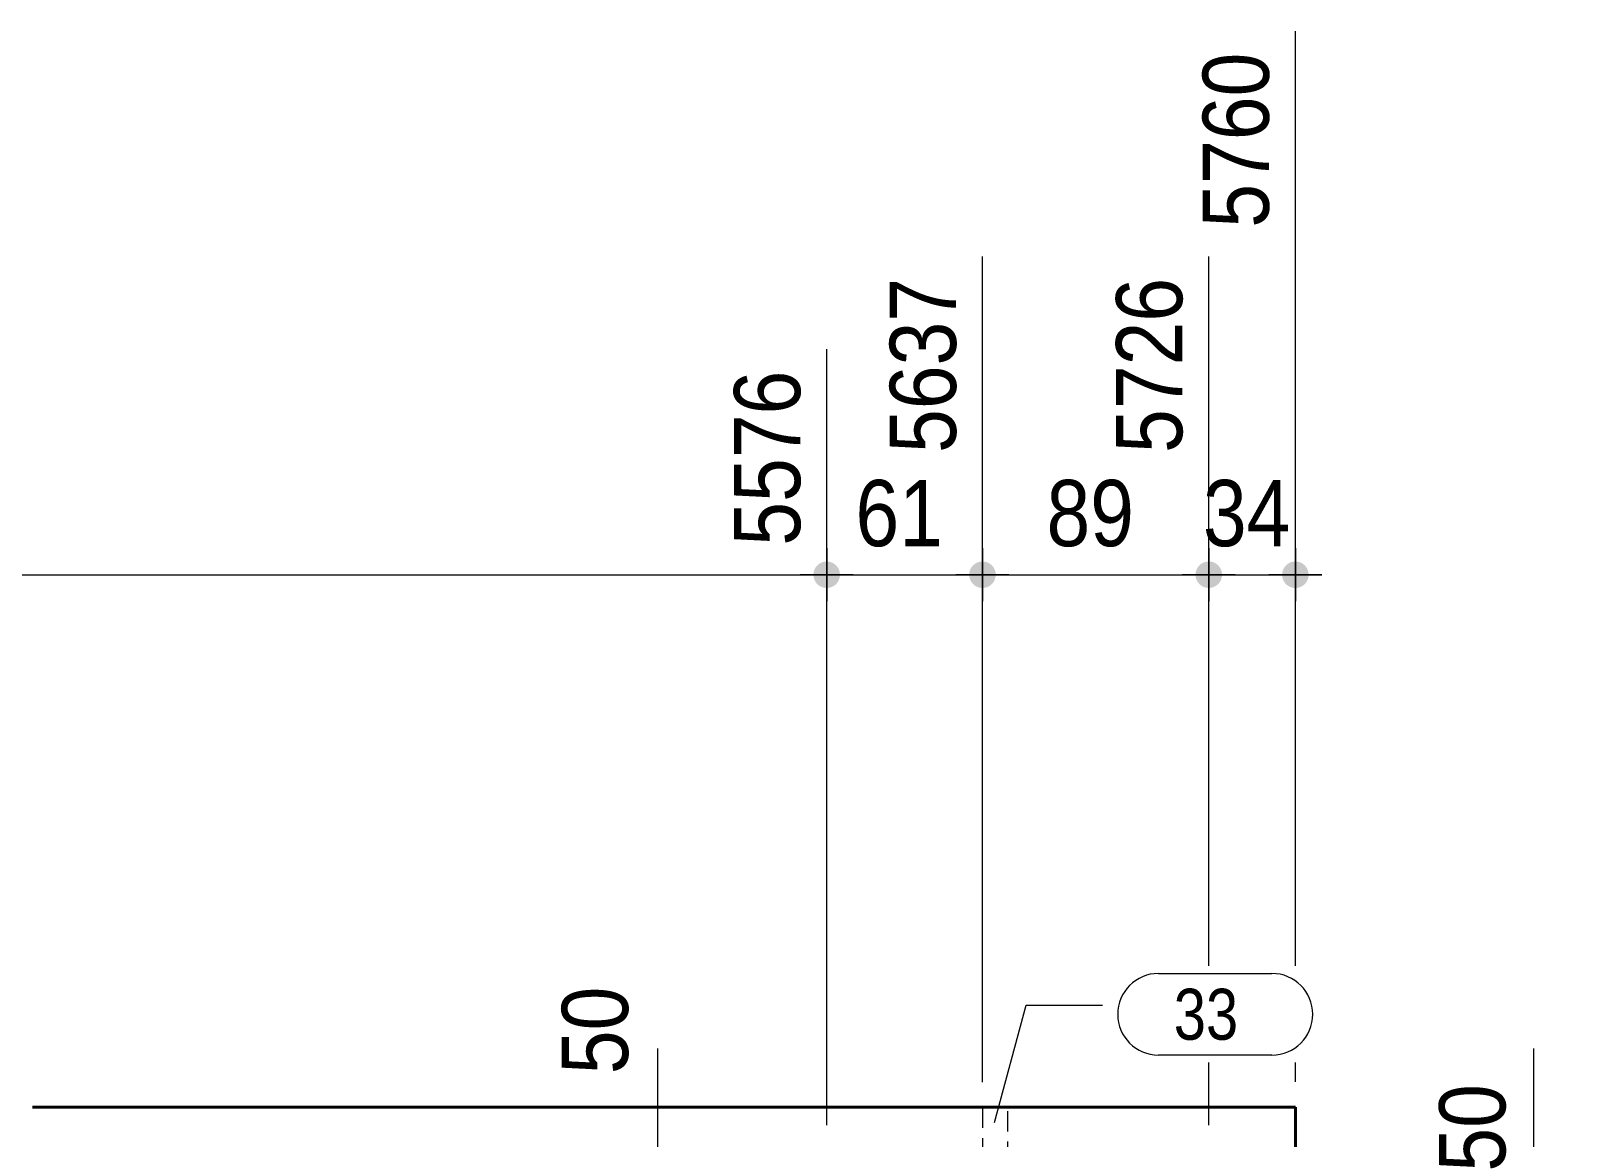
# Model space of a CAD drawing. Header units: millimetres. Extents: x 2 to 410, y 5 to 282.
# Drawn here: x 312.6 to 373.7, y 123.7 to 167.2 of the extents above; entities that cross this region are included whole.
import ezdxf

# ---------------------------------------------------------------- set-up
doc = ezdxf.new("R2010")
doc.units = ezdxf.units.MM
doc.linetypes.add('CACHE2', pattern=[1.190625, 0.79375, -0.396875])
doc.linetypes.add('INTERROMPUX2', pattern=[9.525, 6.35, -3.175])
for name, color, linetype, lineweight in [('Cache', 7, 'Continuous', 0), ('Cotation', 7, 'Continuous', 0), ('Piece', 2, 'Continuous', 0), ('Repère pièce', 3, 'Continuous', 0)]:
    doc.layers.add(name, color=color, linetype=linetype, lineweight=lineweight)
doc.styles.add('ARIAL', font='ARIAL.TTF')
doc.styles.add('COMIC_SANS_MS', font='COMIC.TTF')

# ---------------------------------------------------------------- blocks, each defined once
blk = doc.blocks.new('*A40')
at = {"layer": 'Piece', "color": 2, "linetype": 'Continuous', "lineweight": 40}
for p in [(312.665086, 124.938188), (362.248654, 107.938188)]:
    blk.add_line(p, (362.248654, 124.938188), dxfattribs=at)
blk = doc.blocks.new('*A44')
at = {"layer": 'Cache', "color": 7, "linetype": 'CACHE2', "lineweight": 20}
for p, q in [((350.964832, 124.922957), (349.964832, 124.922957)), ((349.964832, 124.922957), (349.964832, 116.842957)), ((350.964832, 116.842957), (350.964832, 124.922957)), ((350.964832, 118.842957), (349.964832, 118.842957)), ((349.964832, 116.842957), (350.964832, 116.842957))]:
    blk.add_line(p, q, dxfattribs=at)
blk = doc.blocks.new('*A93')
at = {"layer": 'Cotation'}
for points in [[(337.2, 120.914), (337.174, 120.915), (337.149, 120.919), (337.124, 120.923), (337.099, 120.929), (337.074, 120.935), (337.05, 120.943), (337.026, 120.953), (337.003, 120.963), (336.98, 120.974), (336.958, 120.987), (336.937, 121.001), (336.916, 121.015), (336.896, 121.031), (336.876, 121.048), (336.858, 121.065), (336.84, 121.084), (336.823, 121.103), (336.808, 121.123), (336.793, 121.144), (336.779, 121.166), (336.767, 121.188), (336.755, 121.211), (336.745, 121.234), (336.736, 121.258), (336.728, 121.282), (336.721, 121.307), (336.715, 121.332), (336.711, 121.357), (336.708, 121.382), (336.706, 121.407), (336.705, 121.433), (336.706, 121.458), (336.708, 121.484), (336.711, 121.509), (336.715, 121.534), (336.721, 121.559), (336.728, 121.584), (336.736, 121.608), (336.745, 121.632), (336.755, 121.655), (336.767, 121.678), (336.779, 121.7), (336.793, 121.722), (336.808, 121.743), (336.823, 121.763), (336.84, 121.782), (336.858, 121.801), (336.876, 121.818), (336.896, 121.835), (336.916, 121.851), (336.937, 121.865), (336.958, 121.879), (336.98, 121.892), (337.003, 121.903), (337.026, 121.913), (337.05, 121.923), (337.074, 121.931), (337.099, 121.937), (337.124, 121.943), (337.149, 121.947), (337.174, 121.95), (337.2, 121.952), (337.225, 121.953), (337.251, 121.952), (337.276, 121.95), (337.302, 121.947), (337.327, 121.943), (337.352, 121.937), (337.376, 121.931), (337.401, 121.923), (337.424, 121.913), (337.448, 121.903), (337.471, 121.892), (337.493, 121.879), (337.514, 121.865), (337.535, 121.851), (337.555, 121.835), (337.575, 121.818), (337.593, 121.801), (337.611, 121.782), (337.627, 121.763), (337.643, 121.743), (337.658, 121.722), (337.671, 121.7), (337.684, 121.678), (337.695, 121.655), (337.706, 121.632), (337.715, 121.608), (337.723, 121.584), (337.73, 121.559), (337.735, 121.534), (337.74, 121.509), (337.743, 121.484), (337.745, 121.458), (337.745, 121.433), (337.745, 121.407), (337.743, 121.382), (337.74, 121.357), (337.735, 121.332), (337.73, 121.307), (337.723, 121.282), (337.715, 121.258), (337.706, 121.234), (337.695, 121.211), (337.684, 121.188), (337.671, 121.166), (337.658, 121.144), (337.643, 121.123), (337.627, 121.103), (337.611, 121.084), (337.593, 121.065), (337.575, 121.048), (337.555, 121.031), (337.535, 121.015), (337.514, 121.001), (337.493, 120.987), (337.471, 120.974), (337.448, 120.963), (337.424, 120.953), (337.401, 120.943), (337.376, 120.935), (337.352, 120.929), (337.327, 120.923), (337.302, 120.919), (337.276, 120.915), (337.251, 120.914), (337.225, 120.913)], [(337.2, 115.919), (337.174, 115.921), (337.149, 115.924), (337.124, 115.928), (337.099, 115.934), (337.074, 115.941), (337.05, 115.949), (337.026, 115.958), (337.003, 115.968), (336.98, 115.98), (336.958, 115.992), (336.937, 116.006), (336.916, 116.021), (336.896, 116.036), (336.876, 116.053), (336.858, 116.07), (336.84, 116.089), (336.823, 116.108), (336.808, 116.128), (336.793, 116.149), (336.779, 116.171), (336.767, 116.193), (336.755, 116.216), (336.745, 116.239), (336.736, 116.263), (336.728, 116.287), (336.721, 116.312), (336.715, 116.337), (336.711, 116.362), (336.708, 116.387), (336.706, 116.413), (336.705, 116.438), (336.706, 116.464), (336.708, 116.489), (336.711, 116.514), (336.715, 116.54), (336.721, 116.565), (336.728, 116.589), (336.736, 116.613), (336.745, 116.637), (336.755, 116.661), (336.767, 116.683), (336.779, 116.706), (336.793, 116.727), (336.808, 116.748), (336.823, 116.768), (336.84, 116.787), (336.858, 116.806), (336.876, 116.823), (336.896, 116.84), (336.916, 116.856), (336.937, 116.871), (336.958, 116.884), (336.98, 116.897), (337.003, 116.908), (337.026, 116.919), (337.05, 116.928), (337.074, 116.936), (337.099, 116.943), (337.124, 116.948), (337.149, 116.953), (337.174, 116.956), (337.2, 116.958), (337.225, 116.958), (337.251, 116.958), (337.276, 116.956), (337.302, 116.953), (337.327, 116.948), (337.352, 116.943), (337.376, 116.936), (337.401, 116.928), (337.424, 116.919), (337.448, 116.908), (337.471, 116.897), (337.493, 116.884), (337.514, 116.871), (337.535, 116.856), (337.555, 116.84), (337.575, 116.823), (337.593, 116.806), (337.611, 116.787), (337.627, 116.768), (337.643, 116.748), (337.658, 116.727), (337.671, 116.706), (337.684, 116.683), (337.695, 116.661), (337.706, 116.637), (337.715, 116.613), (337.723, 116.589), (337.73, 116.565), (337.735, 116.54), (337.74, 116.514), (337.743, 116.489), (337.745, 116.464), (337.745, 116.438), (337.745, 116.413), (337.743, 116.387), (337.74, 116.362), (337.735, 116.337), (337.73, 116.312), (337.723, 116.287), (337.715, 116.263), (337.706, 116.239), (337.695, 116.216), (337.684, 116.193), (337.671, 116.171), (337.658, 116.149), (337.643, 116.128), (337.627, 116.108), (337.611, 116.089), (337.593, 116.07), (337.575, 116.053), (337.555, 116.036), (337.535, 116.021), (337.514, 116.006), (337.493, 115.992), (337.471, 115.98), (337.448, 115.968), (337.424, 115.958), (337.401, 115.949), (337.376, 115.941), (337.352, 115.934), (337.327, 115.928), (337.302, 115.924), (337.276, 115.921), (337.251, 115.919), (337.225, 115.918)]]:
    blk.add_hatch(color=256, dxfattribs=at).paths.add_polyline_path(points, flags=17)
at = {"layer": 'Cotation', "linetype": 'Continuous', "lineweight": 0}
for p, q in [((337.225, 121.433), (337.225, 127.24)), ((337.225, 121.433), (337.225, 127.24)), ((337.225, 122.473), (337.225, 120.393)), ((347.965, 121.433), (334.805, 121.433)), ((336.185, 121.433), (338.265, 121.433)), ((337.225, 116.438), (337.225, 121.433)), ((337.225, 117.478), (337.225, 115.398)), ((347.965, 116.438), (334.805, 116.438)), ((336.185, 116.438), (338.265, 116.438)), ((337.225, 116.438), (337.225, 115.398))]:
    blk.add_line(p, q, dxfattribs=at)
at = {"layer": 'Cotation'}
for p in [(337.225, 121.433), (337.225, 116.438)]:
    blk.add_point(p, dxfattribs=at)
at = {"layer": 'Cotation', "style": 'ARIAL', "width": 0.85}
blk.add_text('50', height=2.6, rotation=90.00021, dxfattribs=at).set_placement((336.05, 126.238))
blk = doc.blocks.new('*A99')
at = {"layer": 'Cotation'}
blk.add_hatch(color=256, dxfattribs=at).paths.add_polyline_path([(343.823, 145.32), (343.798, 145.322), (343.773, 145.325), (343.747, 145.329), (343.723, 145.335), (343.698, 145.342), (343.674, 145.35), (343.65, 145.359), (343.627, 145.369), (343.604, 145.381), (343.582, 145.393), (343.56, 145.407), (343.539, 145.422), (343.519, 145.437), (343.5, 145.454), (343.481, 145.471), (343.464, 145.49), (343.447, 145.509), (343.431, 145.529), (343.416, 145.55), (343.403, 145.572), (343.39, 145.594), (343.379, 145.617), (343.368, 145.64), (343.359, 145.664), (343.351, 145.688), (343.344, 145.713), (343.339, 145.738), (343.334, 145.763), (343.331, 145.788), (343.329, 145.814), (343.329, 145.839), (343.329, 145.865), (343.331, 145.89), (343.334, 145.915), (343.339, 145.941), (343.344, 145.966), (343.351, 145.99), (343.359, 146.014), (343.368, 146.038), (343.379, 146.062), (343.39, 146.084), (343.403, 146.107), (343.416, 146.128), (343.431, 146.149), (343.447, 146.169), (343.464, 146.188), (343.481, 146.207), (343.5, 146.224), (343.519, 146.241), (343.539, 146.257), (343.56, 146.272), (343.582, 146.285), (343.604, 146.298), (343.627, 146.309), (343.65, 146.32), (343.674, 146.329), (343.698, 146.337), (343.723, 146.344), (343.747, 146.349), (343.773, 146.354), (343.798, 146.357), (343.823, 146.359), (343.849, 146.359), (343.874, 146.359), (343.9, 146.357), (343.925, 146.354), (343.95, 146.349), (343.975, 146.344), (344, 146.337), (344.024, 146.329), (344.048, 146.32), (344.071, 146.309), (344.094, 146.298), (344.116, 146.285), (344.138, 146.272), (344.159, 146.257), (344.179, 146.241), (344.198, 146.224), (344.217, 146.207), (344.234, 146.188), (344.251, 146.169), (344.267, 146.149), (344.281, 146.128), (344.295, 146.107), (344.307, 146.084), (344.319, 146.062), (344.329, 146.038), (344.338, 146.014), (344.346, 145.99), (344.353, 145.966), (344.359, 145.941), (344.363, 145.915), (344.366, 145.89), (344.368, 145.865), (344.369, 145.839), (344.368, 145.814), (344.366, 145.788), (344.363, 145.763), (344.359, 145.738), (344.353, 145.713), (344.346, 145.688), (344.338, 145.664), (344.329, 145.64), (344.319, 145.617), (344.307, 145.594), (344.295, 145.572), (344.281, 145.55), (344.267, 145.529), (344.251, 145.509), (344.234, 145.49), (344.217, 145.471), (344.198, 145.454), (344.179, 145.437), (344.159, 145.422), (344.138, 145.407), (344.116, 145.393), (344.094, 145.381), (344.071, 145.369), (344.048, 145.359), (344.024, 145.35), (344, 145.342), (343.975, 145.335), (343.95, 145.329), (343.925, 145.325), (343.9, 145.322), (343.874, 145.32), (343.849, 145.319)], flags=17)
at = {"layer": 'Cotation', "linetype": 'Continuous', "lineweight": 0}
for p, q in [((343.849, 124.238), (343.849, 154.693)), ((343.849, 146.879), (343.849, 144.799)), ((105.439, 145.839), (343.849, 145.839)), ((344.889, 145.839), (342.809, 145.839)), ((343.849, 145.839), (344.889, 145.839))]:
    blk.add_line(p, q, dxfattribs=at)
at = {"layer": 'Cotation'}
blk.add_point((343.849, 145.839), dxfattribs=at)
at = {"layer": 'Cotation', "style": 'ARIAL', "width": 0.85}
blk.add_text('5576', height=2.6, rotation=90.00021, dxfattribs=at).set_placement((342.809, 146.979))
blk = doc.blocks.new('*A100')
at = {"layer": 'Cotation'}
for points in [[(343.823, 145.32), (343.798, 145.322), (343.773, 145.325), (343.747, 145.329), (343.723, 145.335), (343.698, 145.342), (343.674, 145.35), (343.65, 145.359), (343.627, 145.369), (343.604, 145.381), (343.582, 145.393), (343.56, 145.407), (343.539, 145.422), (343.519, 145.437), (343.5, 145.454), (343.481, 145.471), (343.464, 145.49), (343.447, 145.509), (343.431, 145.529), (343.416, 145.55), (343.403, 145.572), (343.39, 145.594), (343.379, 145.617), (343.368, 145.64), (343.359, 145.664), (343.351, 145.688), (343.344, 145.713), (343.339, 145.738), (343.334, 145.763), (343.331, 145.788), (343.329, 145.814), (343.329, 145.839), (343.329, 145.865), (343.331, 145.89), (343.334, 145.915), (343.339, 145.941), (343.344, 145.966), (343.351, 145.99), (343.359, 146.014), (343.368, 146.038), (343.379, 146.062), (343.39, 146.084), (343.403, 146.107), (343.416, 146.128), (343.431, 146.149), (343.447, 146.169), (343.464, 146.188), (343.481, 146.207), (343.5, 146.224), (343.519, 146.241), (343.539, 146.257), (343.56, 146.272), (343.582, 146.285), (343.604, 146.298), (343.627, 146.309), (343.65, 146.32), (343.674, 146.329), (343.698, 146.337), (343.723, 146.344), (343.747, 146.349), (343.773, 146.354), (343.798, 146.357), (343.823, 146.359), (343.849, 146.359), (343.874, 146.359), (343.9, 146.357), (343.925, 146.354), (343.95, 146.349), (343.975, 146.344), (344, 146.337), (344.024, 146.329), (344.048, 146.32), (344.071, 146.309), (344.094, 146.298), (344.116, 146.285), (344.138, 146.272), (344.159, 146.257), (344.179, 146.241), (344.198, 146.224), (344.217, 146.207), (344.234, 146.188), (344.251, 146.169), (344.267, 146.149), (344.281, 146.128), (344.295, 146.107), (344.307, 146.084), (344.319, 146.062), (344.329, 146.038), (344.338, 146.014), (344.346, 145.99), (344.353, 145.966), (344.359, 145.941), (344.363, 145.915), (344.366, 145.89), (344.368, 145.865), (344.369, 145.839), (344.368, 145.814), (344.366, 145.788), (344.363, 145.763), (344.359, 145.738), (344.353, 145.713), (344.346, 145.688), (344.338, 145.664), (344.329, 145.64), (344.319, 145.617), (344.307, 145.594), (344.295, 145.572), (344.281, 145.55), (344.267, 145.529), (344.251, 145.509), (344.234, 145.49), (344.217, 145.471), (344.198, 145.454), (344.179, 145.437), (344.159, 145.422), (344.138, 145.407), (344.116, 145.393), (344.094, 145.381), (344.071, 145.369), (344.048, 145.359), (344.024, 145.35), (344, 145.342), (343.975, 145.335), (343.95, 145.329), (343.925, 145.325), (343.9, 145.322), (343.874, 145.32), (343.849, 145.319)], [(349.939, 145.32), (349.914, 145.322), (349.889, 145.325), (349.863, 145.329), (349.838, 145.335), (349.814, 145.342), (349.79, 145.35), (349.766, 145.359), (349.743, 145.369), (349.72, 145.381), (349.697, 145.393), (349.676, 145.407), (349.655, 145.422), (349.635, 145.437), (349.616, 145.454), (349.597, 145.471), (349.58, 145.49), (349.563, 145.509), (349.547, 145.529), (349.532, 145.55), (349.519, 145.572), (349.506, 145.594), (349.495, 145.617), (349.484, 145.64), (349.475, 145.664), (349.467, 145.688), (349.46, 145.713), (349.455, 145.738), (349.45, 145.763), (349.447, 145.788), (349.445, 145.814), (349.445, 145.839), (349.445, 145.865), (349.447, 145.89), (349.45, 145.915), (349.455, 145.941), (349.46, 145.966), (349.467, 145.99), (349.475, 146.014), (349.484, 146.038), (349.495, 146.062), (349.506, 146.084), (349.519, 146.107), (349.532, 146.128), (349.547, 146.149), (349.563, 146.169), (349.58, 146.188), (349.597, 146.207), (349.616, 146.224), (349.635, 146.241), (349.655, 146.257), (349.676, 146.272), (349.697, 146.285), (349.72, 146.298), (349.743, 146.309), (349.766, 146.32), (349.79, 146.329), (349.814, 146.337), (349.838, 146.344), (349.863, 146.349), (349.889, 146.354), (349.914, 146.357), (349.939, 146.359), (349.965, 146.359), (349.99, 146.359), (350.016, 146.357), (350.041, 146.354), (350.066, 146.349), (350.091, 146.344), (350.116, 146.337), (350.14, 146.329), (350.164, 146.32), (350.187, 146.309), (350.21, 146.298), (350.232, 146.285), (350.254, 146.272), (350.275, 146.257), (350.295, 146.241), (350.314, 146.224), (350.333, 146.207), (350.35, 146.188), (350.367, 146.169), (350.382, 146.149), (350.397, 146.128), (350.411, 146.107), (350.423, 146.084), (350.435, 146.062), (350.445, 146.038), (350.454, 146.014), (350.462, 145.99), (350.469, 145.966), (350.475, 145.941), (350.479, 145.915), (350.482, 145.89), (350.484, 145.865), (350.485, 145.839), (350.484, 145.814), (350.482, 145.788), (350.479, 145.763), (350.475, 145.738), (350.469, 145.713), (350.462, 145.688), (350.454, 145.664), (350.445, 145.64), (350.435, 145.617), (350.423, 145.594), (350.411, 145.572), (350.397, 145.55), (350.382, 145.529), (350.367, 145.509), (350.35, 145.49), (350.333, 145.471), (350.314, 145.454), (350.295, 145.437), (350.275, 145.422), (350.254, 145.407), (350.232, 145.393), (350.21, 145.381), (350.187, 145.369), (350.164, 145.359), (350.14, 145.35), (350.116, 145.342), (350.091, 145.335), (350.066, 145.329), (350.041, 145.325), (350.016, 145.322), (349.99, 145.32), (349.965, 145.319)]]:
    blk.add_hatch(color=256, dxfattribs=at).paths.add_polyline_path(points, flags=17)
at = {"layer": 'Cotation', "linetype": 'Continuous', "lineweight": 0}
for p, q in [((349.965, 125.923), (349.965, 158.333)), ((343.849, 124.238), (343.849, 154.693)), ((343.849, 146.879), (343.849, 144.799)), ((349.965, 146.879), (349.965, 144.799)), ((344.889, 145.839), (342.809, 145.839)), ((343.849, 145.839), (342.809, 145.839)), ((343.849, 145.839), (349.965, 145.839)), ((351.005, 145.839), (348.925, 145.839)), ((349.965, 145.839), (351.005, 145.839))]:
    blk.add_line(p, q, dxfattribs=at)
at = {"layer": 'Cotation'}
for p in [(343.849, 145.839), (349.965, 145.839)]:
    blk.add_point(p, dxfattribs=at)
at = {"layer": 'Cotation', "style": 'ARIAL', "width": 0.85}
blk.add_text('5637', height=2.6, rotation=90.00021, dxfattribs=at).set_placement((348.925, 150.619))
blk.add_text('61', height=2.6, dxfattribs=at).set_placement((344.978, 146.959))
blk = doc.blocks.new('*A101')
at = {"layer": 'Cotation'}
for points in [[(349.939, 145.32), (349.914, 145.322), (349.889, 145.325), (349.863, 145.329), (349.838, 145.335), (349.814, 145.342), (349.79, 145.35), (349.766, 145.359), (349.743, 145.369), (349.72, 145.381), (349.697, 145.393), (349.676, 145.407), (349.655, 145.422), (349.635, 145.437), (349.616, 145.454), (349.597, 145.471), (349.58, 145.49), (349.563, 145.509), (349.547, 145.529), (349.532, 145.55), (349.519, 145.572), (349.506, 145.594), (349.495, 145.617), (349.484, 145.64), (349.475, 145.664), (349.467, 145.688), (349.46, 145.713), (349.455, 145.738), (349.45, 145.763), (349.447, 145.788), (349.445, 145.814), (349.445, 145.839), (349.445, 145.865), (349.447, 145.89), (349.45, 145.915), (349.455, 145.941), (349.46, 145.966), (349.467, 145.99), (349.475, 146.014), (349.484, 146.038), (349.495, 146.062), (349.506, 146.084), (349.519, 146.107), (349.532, 146.128), (349.547, 146.149), (349.563, 146.169), (349.58, 146.188), (349.597, 146.207), (349.616, 146.224), (349.635, 146.241), (349.655, 146.257), (349.676, 146.272), (349.697, 146.285), (349.72, 146.298), (349.743, 146.309), (349.766, 146.32), (349.79, 146.329), (349.814, 146.337), (349.838, 146.344), (349.863, 146.349), (349.889, 146.354), (349.914, 146.357), (349.939, 146.359), (349.965, 146.359), (349.99, 146.359), (350.016, 146.357), (350.041, 146.354), (350.066, 146.349), (350.091, 146.344), (350.116, 146.337), (350.14, 146.329), (350.164, 146.32), (350.187, 146.309), (350.21, 146.298), (350.232, 146.285), (350.254, 146.272), (350.275, 146.257), (350.295, 146.241), (350.314, 146.224), (350.333, 146.207), (350.35, 146.188), (350.367, 146.169), (350.382, 146.149), (350.397, 146.128), (350.411, 146.107), (350.423, 146.084), (350.435, 146.062), (350.445, 146.038), (350.454, 146.014), (350.462, 145.99), (350.469, 145.966), (350.475, 145.941), (350.479, 145.915), (350.482, 145.89), (350.484, 145.865), (350.485, 145.839), (350.484, 145.814), (350.482, 145.788), (350.479, 145.763), (350.475, 145.738), (350.469, 145.713), (350.462, 145.688), (350.454, 145.664), (350.445, 145.64), (350.435, 145.617), (350.423, 145.594), (350.411, 145.572), (350.397, 145.55), (350.382, 145.529), (350.367, 145.509), (350.35, 145.49), (350.333, 145.471), (350.314, 145.454), (350.295, 145.437), (350.275, 145.422), (350.254, 145.407), (350.232, 145.393), (350.21, 145.381), (350.187, 145.369), (350.164, 145.359), (350.14, 145.35), (350.116, 145.342), (350.091, 145.335), (350.066, 145.329), (350.041, 145.325), (350.016, 145.322), (349.99, 145.32), (349.965, 145.319)], [(358.823, 145.32), (358.798, 145.322), (358.773, 145.325), (358.747, 145.329), (358.723, 145.335), (358.698, 145.342), (358.674, 145.35), (358.65, 145.359), (358.627, 145.369), (358.604, 145.381), (358.582, 145.393), (358.56, 145.407), (358.539, 145.422), (358.519, 145.437), (358.5, 145.454), (358.481, 145.471), (358.464, 145.49), (358.447, 145.509), (358.431, 145.529), (358.416, 145.55), (358.403, 145.572), (358.39, 145.594), (358.379, 145.617), (358.368, 145.64), (358.359, 145.664), (358.351, 145.688), (358.344, 145.713), (358.339, 145.738), (358.334, 145.763), (358.331, 145.788), (358.329, 145.814), (358.329, 145.839), (358.329, 145.865), (358.331, 145.89), (358.334, 145.915), (358.339, 145.941), (358.344, 145.966), (358.351, 145.99), (358.359, 146.014), (358.368, 146.038), (358.379, 146.062), (358.39, 146.084), (358.403, 146.107), (358.416, 146.128), (358.431, 146.149), (358.447, 146.169), (358.464, 146.188), (358.481, 146.207), (358.5, 146.224), (358.519, 146.241), (358.539, 146.257), (358.56, 146.272), (358.582, 146.285), (358.604, 146.298), (358.627, 146.309), (358.65, 146.32), (358.674, 146.329), (358.698, 146.337), (358.723, 146.344), (358.747, 146.349), (358.773, 146.354), (358.798, 146.357), (358.823, 146.359), (358.849, 146.359), (358.874, 146.359), (358.9, 146.357), (358.925, 146.354), (358.95, 146.349), (358.975, 146.344), (359, 146.337), (359.024, 146.329), (359.048, 146.32), (359.071, 146.309), (359.094, 146.298), (359.116, 146.285), (359.138, 146.272), (359.159, 146.257), (359.179, 146.241), (359.198, 146.224), (359.217, 146.207), (359.234, 146.188), (359.251, 146.169), (359.267, 146.149), (359.281, 146.128), (359.295, 146.107), (359.307, 146.084), (359.319, 146.062), (359.329, 146.038), (359.338, 146.014), (359.346, 145.99), (359.353, 145.966), (359.359, 145.941), (359.363, 145.915), (359.366, 145.89), (359.368, 145.865), (359.369, 145.839), (359.368, 145.814), (359.366, 145.788), (359.363, 145.763), (359.359, 145.738), (359.353, 145.713), (359.346, 145.688), (359.338, 145.664), (359.329, 145.64), (359.319, 145.617), (359.307, 145.594), (359.295, 145.572), (359.281, 145.55), (359.267, 145.529), (359.251, 145.509), (359.234, 145.49), (359.217, 145.471), (359.198, 145.454), (359.179, 145.437), (359.159, 145.422), (359.138, 145.407), (359.116, 145.393), (359.094, 145.381), (359.071, 145.369), (359.048, 145.359), (359.024, 145.35), (359, 145.342), (358.975, 145.335), (358.95, 145.329), (358.925, 145.325), (358.9, 145.322), (358.874, 145.32), (358.849, 145.319)]]:
    blk.add_hatch(color=256, dxfattribs=at).paths.add_polyline_path(points, flags=17)
at = {"layer": 'Cotation', "linetype": 'Continuous', "lineweight": 0}
for p, q in [((349.965, 125.923), (349.965, 158.333)), ((358.849, 150.079), (358.849, 158.333)), ((349.965, 146.879), (349.965, 144.799)), ((358.849, 130.49), (358.849, 146.439)), ((358.849, 146.439), (358.849, 144.799)), ((351.005, 145.839), (348.925, 145.839)), ((349.965, 145.839), (348.925, 145.839)), ((349.965, 145.839), (358.849, 145.839)), ((359.889, 145.839), (357.809, 145.839)), ((358.849, 145.839), (359.889, 145.839)), ((358.849, 124.238), (358.849, 126.69))]:
    blk.add_line(p, q, dxfattribs=at)
at = {"layer": 'Cotation'}
for p in [(349.965, 145.839), (358.849, 145.839)]:
    blk.add_point(p, dxfattribs=at)
at = {"layer": 'Cotation', "style": 'ARIAL', "width": 0.85}
blk.add_text('5726', height=2.6, rotation=90.00021, dxfattribs=at).set_placement((357.809, 150.619))
blk.add_text('89', height=2.6, dxfattribs=at).set_placement((352.478, 146.959))
blk = doc.blocks.new('*A102')
at = {"layer": 'Cotation'}
for points in [[(358.823, 145.32), (358.798, 145.322), (358.773, 145.325), (358.747, 145.329), (358.723, 145.335), (358.698, 145.342), (358.674, 145.35), (358.65, 145.359), (358.627, 145.369), (358.604, 145.381), (358.582, 145.393), (358.56, 145.407), (358.539, 145.422), (358.519, 145.437), (358.5, 145.454), (358.481, 145.471), (358.464, 145.49), (358.447, 145.509), (358.431, 145.529), (358.416, 145.55), (358.403, 145.572), (358.39, 145.594), (358.379, 145.617), (358.368, 145.64), (358.359, 145.664), (358.351, 145.688), (358.344, 145.713), (358.339, 145.738), (358.334, 145.763), (358.331, 145.788), (358.329, 145.814), (358.329, 145.839), (358.329, 145.865), (358.331, 145.89), (358.334, 145.915), (358.339, 145.941), (358.344, 145.966), (358.351, 145.99), (358.359, 146.014), (358.368, 146.038), (358.379, 146.062), (358.39, 146.084), (358.403, 146.107), (358.416, 146.128), (358.431, 146.149), (358.447, 146.169), (358.464, 146.188), (358.481, 146.207), (358.5, 146.224), (358.519, 146.241), (358.539, 146.257), (358.56, 146.272), (358.582, 146.285), (358.604, 146.298), (358.627, 146.309), (358.65, 146.32), (358.674, 146.329), (358.698, 146.337), (358.723, 146.344), (358.747, 146.349), (358.773, 146.354), (358.798, 146.357), (358.823, 146.359), (358.849, 146.359), (358.874, 146.359), (358.9, 146.357), (358.925, 146.354), (358.95, 146.349), (358.975, 146.344), (359, 146.337), (359.024, 146.329), (359.048, 146.32), (359.071, 146.309), (359.094, 146.298), (359.116, 146.285), (359.138, 146.272), (359.159, 146.257), (359.179, 146.241), (359.198, 146.224), (359.217, 146.207), (359.234, 146.188), (359.251, 146.169), (359.267, 146.149), (359.281, 146.128), (359.295, 146.107), (359.307, 146.084), (359.319, 146.062), (359.329, 146.038), (359.338, 146.014), (359.346, 145.99), (359.353, 145.966), (359.359, 145.941), (359.363, 145.915), (359.366, 145.89), (359.368, 145.865), (359.369, 145.839), (359.368, 145.814), (359.366, 145.788), (359.363, 145.763), (359.359, 145.738), (359.353, 145.713), (359.346, 145.688), (359.338, 145.664), (359.329, 145.64), (359.319, 145.617), (359.307, 145.594), (359.295, 145.572), (359.281, 145.55), (359.267, 145.529), (359.251, 145.509), (359.234, 145.49), (359.217, 145.471), (359.198, 145.454), (359.179, 145.437), (359.159, 145.422), (359.138, 145.407), (359.116, 145.393), (359.094, 145.381), (359.071, 145.369), (359.048, 145.359), (359.024, 145.35), (359, 145.342), (358.975, 145.335), (358.95, 145.329), (358.925, 145.325), (358.9, 145.322), (358.874, 145.32), (358.849, 145.319)], [(362.223, 145.32), (362.198, 145.322), (362.172, 145.325), (362.147, 145.329), (362.122, 145.335), (362.098, 145.342), (362.073, 145.35), (362.05, 145.359), (362.026, 145.369), (362.004, 145.381), (361.981, 145.393), (361.96, 145.407), (361.939, 145.422), (361.919, 145.437), (361.899, 145.454), (361.881, 145.471), (361.863, 145.49), (361.847, 145.509), (361.831, 145.529), (361.816, 145.55), (361.803, 145.572), (361.79, 145.594), (361.779, 145.617), (361.768, 145.64), (361.759, 145.664), (361.751, 145.688), (361.744, 145.713), (361.739, 145.738), (361.734, 145.763), (361.731, 145.788), (361.729, 145.814), (361.729, 145.839), (361.729, 145.865), (361.731, 145.89), (361.734, 145.915), (361.739, 145.941), (361.744, 145.966), (361.751, 145.99), (361.759, 146.014), (361.768, 146.038), (361.779, 146.062), (361.79, 146.084), (361.803, 146.107), (361.816, 146.128), (361.831, 146.149), (361.847, 146.169), (361.863, 146.188), (361.881, 146.207), (361.899, 146.224), (361.919, 146.241), (361.939, 146.257), (361.96, 146.272), (361.981, 146.285), (362.004, 146.298), (362.026, 146.309), (362.05, 146.32), (362.073, 146.329), (362.098, 146.337), (362.122, 146.344), (362.147, 146.349), (362.172, 146.354), (362.198, 146.357), (362.223, 146.359), (362.249, 146.359), (362.274, 146.359), (362.3, 146.357), (362.325, 146.354), (362.35, 146.349), (362.375, 146.344), (362.4, 146.337), (362.424, 146.329), (362.448, 146.32), (362.471, 146.309), (362.494, 146.298), (362.516, 146.285), (362.538, 146.272), (362.558, 146.257), (362.579, 146.241), (362.598, 146.224), (362.616, 146.207), (362.634, 146.188), (362.651, 146.169), (362.666, 146.149), (362.681, 146.128), (362.695, 146.107), (362.707, 146.084), (362.719, 146.062), (362.729, 146.038), (362.738, 146.014), (362.746, 145.99), (362.753, 145.966), (362.759, 145.941), (362.763, 145.915), (362.766, 145.89), (362.768, 145.865), (362.769, 145.839), (362.768, 145.814), (362.766, 145.788), (362.763, 145.763), (362.759, 145.738), (362.753, 145.713), (362.746, 145.688), (362.738, 145.664), (362.729, 145.64), (362.719, 145.617), (362.707, 145.594), (362.695, 145.572), (362.681, 145.55), (362.666, 145.529), (362.651, 145.509), (362.634, 145.49), (362.616, 145.471), (362.598, 145.454), (362.579, 145.437), (362.558, 145.422), (362.538, 145.407), (362.516, 145.393), (362.494, 145.381), (362.471, 145.369), (362.448, 145.359), (362.424, 145.35), (362.4, 145.342), (362.375, 145.335), (362.35, 145.329), (362.325, 145.325), (362.3, 145.322), (362.274, 145.32), (362.249, 145.319)]]:
    blk.add_hatch(color=256, dxfattribs=at).paths.add_polyline_path(points, flags=17)
at = {"layer": 'Cotation', "linetype": 'Continuous', "lineweight": 0}
for p, q in [((362.249, 130.49), (362.249, 167.173)), ((358.849, 130.49), (358.849, 158.333)), ((358.849, 146.879), (358.849, 144.799)), ((362.249, 146.879), (362.249, 144.799)), ((359.889, 145.839), (357.809, 145.839)), ((358.849, 145.839), (357.809, 145.839)), ((358.849, 145.839), (362.249, 145.839)), ((363.289, 145.839), (361.209, 145.839)), ((362.249, 145.839), (363.289, 145.839)), ((358.849, 124.238), (358.849, 126.69)), ((362.249, 125.938), (362.249, 126.69))]:
    blk.add_line(p, q, dxfattribs=at)
at = {"layer": 'Cotation'}
for p in [(358.849, 145.839), (362.249, 145.839)]:
    blk.add_point(p, dxfattribs=at)
at = {"layer": 'Cotation', "style": 'ARIAL', "width": 0.85}
blk.add_text('5760', height=2.6, rotation=90.00021, dxfattribs=at).set_placement((361.209, 159.459))
blk.add_text('34', height=2.6, dxfattribs=at).set_placement((358.62, 146.959))
blk = doc.blocks.new('*A104')
at = {"layer": 'Cotation'}
for points in [[(371.588, 120.919), (371.563, 120.921), (371.537, 120.924), (371.512, 120.928), (371.487, 120.934), (371.463, 120.941), (371.438, 120.949), (371.415, 120.958), (371.391, 120.968), (371.368, 120.98), (371.346, 120.992), (371.325, 121.006), (371.304, 121.021), (371.284, 121.036), (371.264, 121.053), (371.246, 121.07), (371.228, 121.089), (371.212, 121.108), (371.196, 121.128), (371.181, 121.149), (371.168, 121.171), (371.155, 121.193), (371.144, 121.216), (371.133, 121.239), (371.124, 121.263), (371.116, 121.287), (371.109, 121.312), (371.104, 121.337), (371.099, 121.362), (371.096, 121.387), (371.094, 121.413), (371.094, 121.438), (371.094, 121.464), (371.096, 121.489), (371.099, 121.514), (371.104, 121.54), (371.109, 121.565), (371.116, 121.589), (371.124, 121.613), (371.133, 121.637), (371.144, 121.661), (371.155, 121.683), (371.168, 121.706), (371.181, 121.727), (371.196, 121.748), (371.212, 121.768), (371.228, 121.787), (371.246, 121.806), (371.264, 121.823), (371.284, 121.84), (371.304, 121.856), (371.325, 121.871), (371.346, 121.884), (371.368, 121.897), (371.391, 121.908), (371.415, 121.919), (371.438, 121.928), (371.463, 121.936), (371.487, 121.943), (371.512, 121.948), (371.537, 121.953), (371.563, 121.956), (371.588, 121.958), (371.614, 121.958), (371.639, 121.958), (371.665, 121.956), (371.69, 121.953), (371.715, 121.948), (371.74, 121.943), (371.765, 121.936), (371.789, 121.928), (371.813, 121.919), (371.836, 121.908), (371.859, 121.897), (371.881, 121.884), (371.903, 121.871), (371.923, 121.856), (371.943, 121.84), (371.963, 121.823), (371.981, 121.806), (371.999, 121.787), (372.016, 121.768), (372.031, 121.748), (372.046, 121.727), (372.06, 121.706), (372.072, 121.683), (372.084, 121.661), (372.094, 121.637), (372.103, 121.613), (372.111, 121.589), (372.118, 121.565), (372.124, 121.54), (372.128, 121.514), (372.131, 121.489), (372.133, 121.464), (372.134, 121.438), (372.133, 121.413), (372.131, 121.387), (372.128, 121.362), (372.124, 121.337), (372.118, 121.312), (372.111, 121.287), (372.103, 121.263), (372.094, 121.239), (372.084, 121.216), (372.072, 121.193), (372.06, 121.171), (372.046, 121.149), (372.031, 121.128), (372.016, 121.108), (371.999, 121.089), (371.981, 121.07), (371.963, 121.053), (371.943, 121.036), (371.923, 121.021), (371.903, 121.006), (371.881, 120.992), (371.859, 120.98), (371.836, 120.968), (371.813, 120.958), (371.789, 120.949), (371.765, 120.941), (371.74, 120.934), (371.715, 120.928), (371.69, 120.924), (371.665, 120.921), (371.639, 120.919), (371.614, 120.918)], [(371.588, 115.919), (371.563, 115.921), (371.537, 115.924), (371.512, 115.928), (371.487, 115.934), (371.463, 115.941), (371.438, 115.949), (371.415, 115.958), (371.391, 115.968), (371.368, 115.98), (371.346, 115.992), (371.325, 116.006), (371.304, 116.021), (371.284, 116.036), (371.264, 116.053), (371.246, 116.07), (371.228, 116.089), (371.212, 116.108), (371.196, 116.128), (371.181, 116.149), (371.168, 116.171), (371.155, 116.193), (371.144, 116.216), (371.133, 116.239), (371.124, 116.263), (371.116, 116.287), (371.109, 116.312), (371.104, 116.337), (371.099, 116.362), (371.096, 116.387), (371.094, 116.413), (371.094, 116.438), (371.094, 116.464), (371.096, 116.489), (371.099, 116.514), (371.104, 116.54), (371.109, 116.565), (371.116, 116.589), (371.124, 116.613), (371.133, 116.637), (371.144, 116.661), (371.155, 116.683), (371.168, 116.706), (371.181, 116.727), (371.196, 116.748), (371.212, 116.768), (371.228, 116.787), (371.246, 116.806), (371.264, 116.823), (371.284, 116.84), (371.304, 116.856), (371.325, 116.871), (371.346, 116.884), (371.368, 116.897), (371.391, 116.908), (371.415, 116.919), (371.438, 116.928), (371.463, 116.936), (371.487, 116.943), (371.512, 116.948), (371.537, 116.953), (371.563, 116.956), (371.588, 116.958), (371.614, 116.958), (371.639, 116.958), (371.665, 116.956), (371.69, 116.953), (371.715, 116.948), (371.74, 116.943), (371.765, 116.936), (371.789, 116.928), (371.813, 116.919), (371.836, 116.908), (371.859, 116.897), (371.881, 116.884), (371.903, 116.871), (371.923, 116.856), (371.943, 116.84), (371.963, 116.823), (371.981, 116.806), (371.999, 116.787), (372.016, 116.768), (372.031, 116.748), (372.046, 116.727), (372.06, 116.706), (372.072, 116.683), (372.084, 116.661), (372.094, 116.637), (372.103, 116.613), (372.111, 116.589), (372.118, 116.565), (372.124, 116.54), (372.128, 116.514), (372.131, 116.489), (372.133, 116.464), (372.134, 116.438), (372.133, 116.413), (372.131, 116.387), (372.128, 116.362), (372.124, 116.337), (372.118, 116.312), (372.111, 116.287), (372.103, 116.263), (372.094, 116.239), (372.084, 116.216), (372.072, 116.193), (372.06, 116.171), (372.046, 116.149), (372.031, 116.128), (372.016, 116.108), (371.999, 116.089), (371.981, 116.07), (371.963, 116.053), (371.943, 116.036), (371.923, 116.021), (371.903, 116.006), (371.881, 115.992), (371.859, 115.98), (371.836, 115.968), (371.813, 115.958), (371.789, 115.949), (371.765, 115.941), (371.74, 115.934), (371.715, 115.928), (371.69, 115.924), (371.665, 115.921), (371.639, 115.919), (371.614, 115.918)]]:
    blk.add_hatch(color=256, dxfattribs=at).paths.add_polyline_path(points, flags=17)
at = {"layer": 'Cotation', "linetype": 'Continuous', "lineweight": 0}
for p, q in [((371.614, 121.438), (371.614, 127.245)), ((371.614, 121.438), (371.614, 127.245)), ((371.614, 122.478), (371.614, 120.398)), ((359.849, 121.438), (373.694, 121.438)), ((370.574, 121.438), (372.654, 121.438)), ((371.614, 116.438), (371.614, 121.438)), ((371.614, 117.478), (371.614, 115.398)), ((367.245, 116.438), (373.694, 116.438)), ((370.574, 116.438), (372.654, 116.438)), ((371.614, 116.438), (371.614, 115.398))]:
    blk.add_line(p, q, dxfattribs=at)
at = {"layer": 'Cotation'}
for p in [(371.614, 121.438), (371.614, 116.438)]:
    blk.add_point(p, dxfattribs=at)
at = {"layer": 'Cotation', "style": 'ARIAL', "width": 0.85}
blk.add_text('50', height=2.6, rotation=90.00021, dxfattribs=at).set_placement((370.494, 122.413))
blk = doc.blocks.new('*A107')
at = {"layer": 'Repère pièce', "linetype": 'Continuous', "lineweight": 0}
for p, q in [((356.874661, 130.190387), (361.33052, 130.190387)), ((361.33052, 126.990387), (356.874661, 126.990387))]:
    blk.add_line(p, q, dxfattribs=at)
at = {"layer": 'Repère pièce', "linetype": 'INTERROMPUX2', "lineweight": 0}
for p, q in [((350.432061, 124.347787), (351.674661, 128.940387)), ((351.674661, 128.940387), (354.674661, 128.940387))]:
    blk.add_line(p, q, dxfattribs=at)
at = {"layer": 'Repère pièce', "linetype": 'Continuous', "lineweight": 0}
for centre, start, end in [((356.874661, 128.590387), 90, 270), ((361.33052, 128.590387), 270, 90)]:
    blk.add_arc(centre, 1.6, start, end, dxfattribs=at)
at = {"layer": 'Repère pièce', "style": 'COMIC_SANS_MS', "width": 0.85}
blk.add_text('33', height=2, dxfattribs=at).set_placement((357.474661, 127.590387))

msp = doc.modelspace()

# ---------------------------------------------------------------- block references
at = {"lineweight": 0}
for name in ['*A102', '*A100', '*A101', '*A99', '*A107', '*A93', '*A104', '*A40', '*A44']:
    msp.add_blockref(name, (0, 0), dxfattribs=at)

doc.saveas('drawing.dxf')
